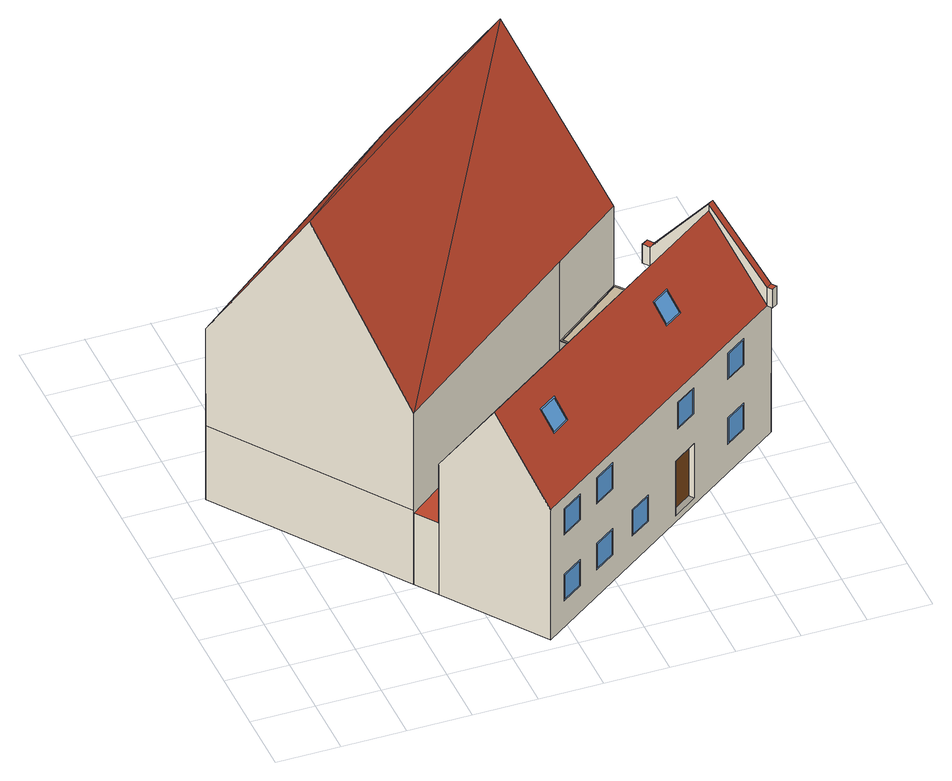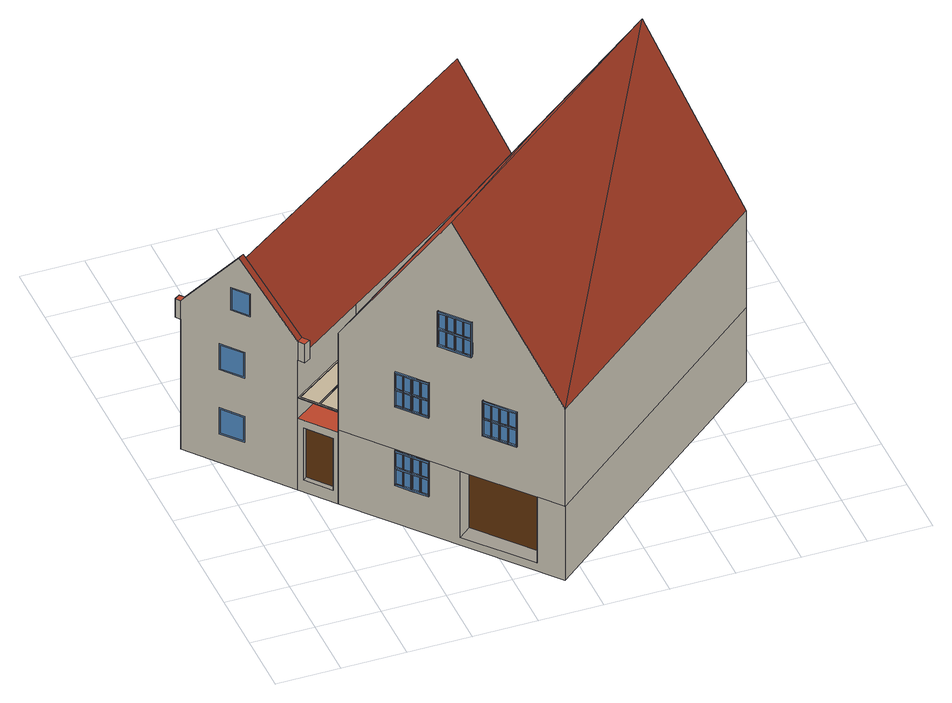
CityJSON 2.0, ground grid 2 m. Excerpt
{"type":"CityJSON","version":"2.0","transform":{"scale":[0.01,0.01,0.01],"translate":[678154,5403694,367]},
"CityObjects":{
"building1":{"type":"Building","attributes":{"measuredHeight":11.54},"geometry":[{"type":"MultiSurface","lod":"3","boundaries":[[[0,1,2]],[[3,2,1]],[[1,4,3]],[[4,5,6,3]],[[7,8,9,10,11,12,13,14],[15,16,17,18]],[[0,19,20,4,1]],[[10,9,21,22]],[[12,11,23,24]],[[2,8,19,0]],[[25,19,8,7]],[[26,20,19,25]],[[12,9,8,2,3,6,13],[27,28,29,30],[31,32,33,34],[35,36,37,38]],[[39,14,13,6,5]],[[26,39,5,4,20]],[[40,41,42,43]],[[44,45,46,47]],[[48,49,50,51]],[[52,53,54,55]],[[56,57,58,59]],[[60,41,50,61]],[[53,54,62,45]],[[63,49,42,64]],[[65,66,67,68]],[[44,45,62,58]],[[69,45,62,70]],[[70,62,54,71]],[[72,41,40,73]],[[54,42,43,55]],[[64,42,41,60]],[[61,50,49,63]],[[47,44,58,74]],[[75,76,68,65,51,48,77,78]],[[71,54,53,79]],[[74,58,57,80]],[[67,81,72,66]],[[82,83,57,56]],[[84,81,67,85]],[[81,57,58,72]],[[86,81,72,73]],[[87,66,72,88]],[[89,90,27,91]],[[92,93,94,95]],[[96,97,98,30]],[[62,58,74,99]],[[90,77,78,100,96,30,27]],[[101,102,103,104]],[[105,106,75,107]],[[42,49,50,41]],[[43,55,99,74,80,86,73,40]],[[51,40,73,65]],[[103,108,109,110]],[[47,74,99,46]],[[111,83,44,47]],[[88,72,81,84]],[[85,67,66,87]],[[89,76,68,86,80,111,47,46,52,55,43,48,77,90]],[[112,103,102,113]],[[59,58,44,114]],[[115,116,117,118]],[[119,120,121,122]],[[95,94,110,109]],[[123,92,95,124]],[[103,108,125,104]],[[124,95,117,126]],[[127,119,128,129]],[[122,119,94,130]],[[131,132,109,133]],[[134,132,135,136]],[[125,108,135,137]],[[108,135,132,109]],[[138,110,120,121]],[[139,93,128,140]],[[120,110,94,119]],[[141,105,107,97]],[[126,117,116,142]],[[137,135,132,131]],[[130,94,93,139]],[[136,135,108,143]],[[121,120,102,101]],[[104,103,110,138]],[[144,93,94,145]],[[142,116,92,123]],[[140,128,119,122]],[[146,141,105,106]],[[131,133,124,126]],[[106,146,101,121,122,140,76,75]],[[133,109,108,125]],[[147,92,116,115]],[[148,95,92,147]],[[145,94,119,127]],[[118,117,95,148]],[[129,128,93,144]],[[132,117,126,131]],[[92,93,139,123]],[[102,103,110,120]],[[143,108,109,149]],[[97,141,29,98]],[[116,92,95,117]],[[132,117,95,109]],[[110,94,130,138]],[[150,110,103,112]],[[113,102,120,151]],[[95,109,133,124]],[[93,128,119,94]],[[76,75,107,97]],[[139,123,124,133,125,104,138,130]],[[152,89,91,28]],[[28,91,27,30,98,29],[136,143,149,134],[151,150,112,113],[129,144,145,127],[118,148,147,115],[69,70,71,79],[63,64,60,61],[87,88,84,85],[82,56,59,114]],[[122,130,138,121]],[[149,109,132,134]],[[141,146,152,28,29]],[[151,120,110,150]],[[152,146,101,104,125,137,131,126,142,123,139,140,76,89]],[[114,44,83,82]],[[66,72,41,50]],[[50,66,65,51]],[[55,54,62,99]],[[79,53,45,69]],[[68,67,81,86]],[[54,42,41,62]],[[107,75,78,100]],[[46,45,53,52]],[[51,50,41,40]],[[43,42,49,48]],[[99,62,45,46]],[[73,72,66,65]],[[62,41,72,58]],[[57,83,44,58]],[[97,107,100,96]],[[80,57,83,111]],[[81,57,80,86]],[[153,154,155,156]],[[157,158,159,160]],[[161,162,163,164]],[[165,166,167,168]],[[169,170,171,172]],[[173,154,163,174]],[[166,167,175,158]],[[176,162,155,177]],[[178,179,180,181]],[[157,158,175,171]],[[182,158,175,183]],[[183,175,167,184]],[[185,154,153,186]],[[167,155,156,168]],[[177,155,154,173]],[[174,163,162,176]],[[160,157,171,187]],[[188,189,181,178,164,161,190,191]],[[184,167,166,192]],[[187,171,170,193]],[[180,194,185,179]],[[195,196,170,169]],[[197,194,180,198]],[[194,170,171,185]],[[199,194,185,186]],[[200,179,185,201]],[[202,203,15,204]],[[205,206,207,208]],[[209,210,211,18]],[[175,171,187,212]],[[203,190,191,213,209,18,15]],[[214,215,216,217]],[[218,219,188,220]],[[155,162,163,154]],[[156,168,212,187,193,199,186,153]],[[164,153,186,178]],[[216,221,222,223]],[[160,187,212,159]],[[224,196,157,160]],[[201,185,194,197]],[[198,180,179,200]],[[202,189,181,199,193,224,160,159,165,168,156,161,190,203]],[[225,216,215,226]],[[172,171,157,227]],[[228,229,230,231]],[[232,233,234,235]],[[208,207,223,222]],[[236,205,208,237]],[[216,221,238,217]],[[237,208,230,239]],[[240,232,241,242]],[[235,232,207,243]],[[244,245,222,246]],[[247,245,248,249]],[[238,221,248,250]],[[221,248,245,222]],[[251,223,233,234]],[[252,206,241,253]],[[233,223,207,232]],[[254,218,220,210]],[[239,230,229,255]],[[250,248,245,244]],[[243,207,206,252]],[[249,248,221,256]],[[234,233,215,214]],[[217,216,223,251]],[[257,206,207,258]],[[255,229,205,236]],[[253,241,232,235]],[[259,254,218,219]],[[244,246,237,239]],[[219,259,214,234,235,253,189,188]],[[246,222,221,238]],[[260,205,229,228]],[[261,208,205,260]],[[258,207,232,240]],[[231,230,208,261]],[[242,241,206,257]],[[245,230,239,244]],[[205,206,252,236]],[[215,216,223,233]],[[256,221,222,262]],[[210,254,17,211]],[[229,205,208,230]],[[245,230,208,222]],[[223,207,243,251]],[[263,223,216,225]],[[226,215,233,264]],[[208,222,246,237]],[[206,241,232,207]],[[189,188,220,210]],[[252,236,237,246,238,217,251,243]],[[265,202,204,16]],[[16,204,15,18,211,17],[249,256,262,247],[264,263,225,226],[242,257,258,240],[231,261,260,228],[182,183,184,192],[176,177,173,174],[200,201,197,198],[195,169,172,227]],[[235,243,251,234]],[[262,222,245,247]],[[254,259,265,16,17]],[[264,233,223,263]],[[265,259,214,217,238,250,244,239,255,236,252,253,189,202]],[[227,157,196,195]],[[179,185,154,163]],[[163,179,178,164]],[[168,167,175,212]],[[192,166,158,182]],[[181,180,194,199]],[[167,155,154,175]],[[220,188,191,213]],[[159,158,166,165]],[[164,163,154,153]],[[156,155,162,161]],[[212,175,158,159]],[[186,185,179,178]],[[175,154,185,171]],[[170,196,157,171]],[[210,220,213,209]],[[193,170,196,224]],[[194,170,193,199]],[[266,267,268,269]],[[270,271,272,273]],[[274,275,276,277]],[[278,279,280,281]],[[282,283,284,285]],[[286,267,276,287]],[[279,280,288,271]],[[289,275,268,290]],[[291,292,293,294]],[[270,271,288,284]],[[295,271,288,296]],[[296,288,280,297]],[[298,267,266,299]],[[280,268,269,281]],[[290,268,267,286]],[[287,276,275,289]],[[273,270,284,300]],[[301,302,294,291,277,274,303,304]],[[297,280,279,305]],[[300,284,283,306]],[[293,307,298,292]],[[308,309,283,282]],[[310,307,293,311]],[[307,283,284,298]],[[312,307,298,299]],[[313,292,298,314]],[[315,316,33,317]],[[318,319,320,321]],[[322,323,324,32]],[[288,284,300,325]],[[316,303,304,326,322,32,33]],[[327,328,329,330]],[[331,332,301,333]],[[268,275,276,267]],[[269,281,325,300,306,312,299,266]],[[277,266,299,291]],[[329,334,335,336]],[[273,300,325,272]],[[337,309,270,273]],[[314,298,307,310]],[[311,293,292,313]],[[315,302,294,312,306,337,273,272,278,281,269,274,303,316]],[[338,329,328,339]],[[285,284,270,340]],[[341,342,343,344]],[[345,346,347,348]],[[321,320,336,335]],[[349,318,321,350]],[[329,334,351,330]],[[350,321,343,352]],[[353,345,354,355]],[[348,345,320,356]],[[357,358,335,359]],[[360,358,361,362]],[[351,334,361,363]],[[334,361,358,335]],[[364,336,346,347]],[[365,319,354,366]],[[346,336,320,345]],[[367,331,333,323]],[[352,343,342,368]],[[363,361,358,357]],[[356,320,319,365]],[[362,361,334,369]],[[347,346,328,327]],[[330,329,336,364]],[[370,319,320,371]],[[368,342,318,349]],[[366,354,345,348]],[[372,367,331,332]],[[357,359,350,352]],[[332,372,327,347,348,366,302,301]],[[359,335,334,351]],[[373,318,342,341]],[[374,321,318,373]],[[371,320,345,353]],[[344,343,321,374]],[[355,354,319,370]],[[358,343,352,357]],[[318,319,365,349]],[[328,329,336,346]],[[369,334,335,375]],[[323,367,31,324]],[[342,318,321,343]],[[358,343,321,335]],[[336,320,356,364]],[[376,336,329,338]],[[339,328,346,377]],[[321,335,359,350]],[[319,354,345,320]],[[302,301,333,323]],[[365,349,350,359,351,330,364,356]],[[378,315,317,34]],[[34,317,33,32,324,31],[362,369,375,360],[377,376,338,339],[355,370,371,353],[344,374,373,341],[295,296,297,305],[289,290,286,287],[313,314,310,311],[308,282,285,340]],[[348,356,364,347]],[[375,335,358,360]],[[367,372,378,34,31]],[[377,346,336,376]],[[378,372,327,330,351,363,357,352,368,349,365,366,302,315]],[[340,270,309,308]],[[292,298,267,276]],[[276,292,291,277]],[[281,280,288,325]],[[305,279,271,295]],[[294,293,307,312]],[[280,268,267,288]],[[333,301,304,326]],[[272,271,279,278]],[[277,276,267,266]],[[269,268,275,274]],[[325,288,271,272]],[[299,298,292,291]],[[288,267,298,284]],[[283,309,270,284]],[[323,333,326,322]],[[306,283,309,337]],[[307,283,306,312]],[[22,21,24,23]],[[379,380,381,382]],[[383,384,385,386]],[[387,388,389,390]],[[391,392,393,394]],[[395,396,397,398]],[[399,380,389,400]],[[392,393,401,384]],[[402,388,381,403]],[[404,405,406,407]],[[383,384,401,397]],[[408,384,401,409]],[[409,401,393,410]],[[411,380,379,412]],[[393,381,382,394]],[[403,381,380,399]],[[400,389,388,402]],[[386,383,397,413]],[[414,415,407,404,390,387,416,417]],[[410,393,392,418]],[[413,397,396,419]],[[406,420,411,405]],[[421,422,396,395]],[[423,420,406,424]],[[420,396,397,411]],[[425,420,411,412]],[[426,405,411,427]],[[428,429,38,430]],[[431,432,433,434]],[[435,436,437,37]],[[401,397,413,438]],[[429,416,417,439,435,37,38]],[[440,441,442,443]],[[444,445,414,446]],[[381,388,389,380]],[[382,394,438,413,419,425,412,379]],[[390,379,412,404]],[[442,447,448,449]],[[386,413,438,385]],[[450,422,383,386]],[[427,411,420,423]],[[424,406,405,426]],[[428,415,407,425,419,450,386,385,391,394,382,387,416,429]],[[451,442,441,452]],[[398,397,383,453]],[[454,455,456,457]],[[458,459,460,461]],[[434,433,449,448]],[[462,431,434,463]],[[442,447,464,443]],[[463,434,456,465]],[[466,458,467,468]],[[461,458,433,469]],[[470,471,448,472]],[[473,471,474,475]],[[464,447,474,476]],[[447,474,471,448]],[[477,449,459,460]],[[478,432,467,479]],[[459,449,433,458]],[[480,444,446,436]],[[465,456,455,481]],[[476,474,471,470]],[[469,433,432,478]],[[475,474,447,482]],[[460,459,441,440]],[[443,442,449,477]],[[483,432,433,484]],[[481,455,431,462]],[[479,467,458,461]],[[485,480,444,445]],[[470,472,463,465]],[[445,485,440,460,461,479,415,414]],[[472,448,447,464]],[[486,431,455,454]],[[487,434,431,486]],[[484,433,458,466]],[[457,456,434,487]],[[468,467,432,483]],[[471,456,465,470]],[[431,432,478,462]],[[441,442,449,459]],[[482,447,448,488]],[[436,480,36,437]],[[455,431,434,456]],[[471,456,434,448]],[[449,433,469,477]],[[489,449,442,451]],[[452,441,459,490]],[[434,448,472,463]],[[432,467,458,433]],[[415,414,446,436]],[[478,462,463,472,464,443,477,469]],[[491,428,430,35]],[[35,430,38,37,437,36],[475,482,488,473],[490,489,451,452],[468,483,484,466],[457,487,486,454],[408,409,410,418],[402,403,399,400],[426,427,423,424],[421,395,398,453]],[[461,469,477,460]],[[488,448,471,473]],[[480,485,491,35,36]],[[490,459,449,489]],[[491,485,440,443,464,476,470,465,481,462,478,479,415,428]],[[453,383,422,421]],[[405,411,380,389]],[[389,405,404,390]],[[394,393,401,438]],[[418,392,384,408]],[[407,406,420,425]],[[393,381,380,401]],[[446,414,417,439]],[[385,384,392,391]],[[390,389,380,379]],[[382,381,388,387]],[[438,401,384,385]],[[412,411,405,404]],[[401,380,411,397]],[[396,422,383,397]],[[436,446,439,435]],[[419,396,422,450]],[[420,396,419,425]],[[14,39,26,25,7]],[[9,12,24,21]],[[11,10,22,23]]],"semantics":{"surfaces":[{"type":"RoofSurface","klumMaterialClass":"Ceramic","klumMaterialIndex":"D201","materialUncertainty":"0.3"},{"type":"WallSurface","klumMaterialClass":"Plaster","klumMaterialIndex":"I201","materialUncertainty":"0.3"},{"type":"WallSurface"},{"type":"WallSurface","klumMaterialClass":"Plaster","klumMaterialIndex":"I202","materialUncertainty":"0.3"},{"type":"Window","frameMaterialClass":"Plastic","frameMaterialUncertainty":"0.5","paneMaterialClass":"Glass"},{"type":"Door","klumMaterialClass":"Wood","klumMaterialIndex":"L001","materialUncertainty":"0.3"},{"type":"GroundSurface"},{"type":"OuterCeilingSurface"},{"type":"OuterFloorSurface"}],"values":[0,0,0,0,1,2,2,2,2,2,2,3,3,3,4,4,4,4,4,4,4,4,4,4,4,4,4,4,4,4,4,4,4,4,4,4,4,4,4,4,4,4,4,4,4,4,4,4,4,4,4,4,4,4,4,4,4,4,4,4,4,4,4,4,4,4,4,4,4,4,4,4,4,4,4,4,4,4,4,4,4,4,4,4,4,4,4,4,4,4,4,4,4,4,4,4,4,4,4,4,4,4,4,4,4,4,4,4,4,4,4,4,4,4,4,4,4,4,4,4,4,4,4,4,4,4,4,4,4,4,4,4,4,4,4,4,4,4,4,4,4,4,4,4,4,4,4,4,4,4,4,4,4,4,4,4,4,4,4,4,4,4,4,4,4,4,4,4,4,4,4,4,4,4,4,4,4,4,4,4,4,4,4,4,4,4,4,4,4,4,4,4,4,4,4,4,4,4,4,4,4,4,4,4,4,4,4,4,4,4,4,4,4,4,4,4,4,4,4,4,4,4,4,4,4,4,4,4,4,4,4,4,4,4,4,4,4,4,4,4,4,4,4,4,4,4,4,4,4,4,4,4,4,4,4,4,4,4,4,4,4,4,4,4,4,4,4,4,4,4,4,4,4,4,4,4,4,4,4,4,4,4,4,4,4,4,4,4,4,4,4,4,4,4,4,4,4,4,4,4,4,4,4,4,4,4,4,4,4,4,4,4,4,4,4,4,4,4,4,4,4,4,4,4,4,4,4,4,4,4,4,4,4,4,4,4,4,4,4,4,4,4,4,4,4,4,4,4,4,4,4,4,4,4,4,4,4,4,4,4,4,4,4,4,4,5,4,4,4,4,4,4,4,4,4,4,4,4,4,4,4,4,4,4,4,4,4,4,4,4,4,4,4,4,4,4,4,4,4,4,4,4,4,4,4,4,4,4,4,4,4,4,4,4,4,4,4,4,4,4,4,4,4,4,4,4,4,4,4,4,4,4,4,4,4,4,4,4,4,4,4,4,4,4,4,4,4,4,4,4,4,4,4,4,4,4,4,4,4,4,4,4,4,4,4,4,4,4,4,4,4,4,4,4,4,4,4,4,4,4,4,4,4,6,7,8]}}]},
"building2":{"type":"Building","attributes":{"measuredHeight":7.62},"children":["building2-1"],"geometry":[{"type":"MultiSurface","lod":"3","boundaries":[[[492,493,494,495]],[[496,497,493,492]],[[498,499,500,501],[502,503,504,505],[506,507,508,509]],[[501,500,510,511,512]],[[513,514,515,516]],[[517,518,519,520]],[[521,515,514,522]],[[516,519,518,513]],[[523,14,495,494],[524,525,526,527]],[[14,39,492,495]],[[525,524,528,529]],[[527,526,530,531]],[[39,26,496,492]],[[26,532,497,496]],[[511,510,533,494,493]],[[532,534,498,501,512,497]],[[511,493,497,512]],[[535,536,537,538]],[[539,540,541,542]],[[543,523,494,533,514,513,518,544],[545,546,547,548],[549,550,551,552],[553,554,555,556]],[[543,544,499,498,534],[557,558,559,560],[535,540,539,536],[561,562,563,564],[565,566,567,568],[569,570,571,572],[573,574,575,576],[577,578,579,580],[581,582,583,584],[585,586,587,588]],[[510,500,516,515]],[[519,499,589,520]],[[520,589,590,517]],[[500,499,519,516]],[[510,515,521,591]],[[522,592,591,521]],[[514,533,592,522]],[[544,518,517,590]],[[593,594,595,596]],[[545,548,547,546],[594,593,596,595]],[[597,598,599,600]],[[552,551,550,549],[598,597,600,599]],[[601,602,603,604]],[[584,583,582,581],[602,601,604,603]],[[605,606,607,608]],[[575,574,573,576],[606,605,608,607]],[[609,610,611,612]],[[579,578,577,580],[610,609,612,611]],[[613,614,615,616]],[[556,555,554,553],[614,613,616,615]],[[617,618,619,620]],[[588,587,586,585],[618,617,620,619]],[[621,622,623,624]],[[568,567,566,565],[622,621,624,623]],[[625,626,627,628]],[[557,560,559,558],[626,625,628,627]],[[629,630,631,632]],[[563,562,561,564],[630,629,632,631]],[[633,634,635,636]],[[572,571,570,569],[634,633,636,635]],[[637,638,639,640]],[[505,504,503,502],[638,637,640,639]],[[538,537,542,541]],[[531,530,529,528]],[[641,642,643,644]],[[509,508,507,506],[642,641,644,643]],[[534,532,26,39,14,523,543]],[[526,525,529,530]],[[499,544,590,589]],[[533,510,591,592]],[[524,527,531,528]],[[540,535,538,541]],[[536,539,542,537]]],"semantics":{"surfaces":[{"type":"RoofSurface"},{"type":"RoofSurface","klumMaterialClass":"Ceramic","klumMaterialIndex":"D201","materialUncertainty":"0.3"},{"type":"WallSurface","klumMaterialClass":"Plaster","klumMaterialIndex":"I201","materialUncertainty":"0.3"},{"type":"WallSurface"},{"type":"WallSurface","klumMaterialClass":"Plaster","klumMaterialIndex":"I201"},{"type":"Window","frameKlumMaterialClass":"Wood","frameKlumMaterialIndex":"L001","paneMaterialClass":"Glass"},{"type":"Window","frameKlumMaterialClass":"Wood","frameKlumMaterialIndex":"L001","frameMaterialUncertainty":"0.5","paneMaterialClass":"Glass"},{"type":"Door","klumMaterialClass":"Wood","klumMaterialIndex":"L001","materialUncertainty":"0.3"},{"type":"Door","klumMaterialClass":"Wood","klumMaterialIndex":"L001"},{"type":"GroundSurface"},{"type":"OuterCeilingSurface"},{"type":"OuterFloorSurface"}],"values":[0,0,1,1,1,1,1,1,2,3,3,3,3,3,3,3,3,3,3,4,4,4,4,4,4,4,4,4,4,5,5,5,5,5,5,5,5,5,5,5,5,5,5,5,5,5,5,5,5,5,5,6,6,7,8,6,6,9,10,10,10,11,11,11]}}]},
"building2-1":{"type":"BuildingInstallation","attributes":{"frameMaterialClass":"Metal","paneMaterialClass":"Glass","relationToConstruction":"outside"},"parents":["building2"],"geometry":[{"type":"MultiSurface","lod":"3","boundaries":[[[645,646,647,648]],[[649,650,651,652],[653,654,655,646,645,648,647,656]],[[653,656,655,654]],[[657,658,659,660]],[[647,646,660,657]],[[655,656,658,659]],[[661,662,663,664],[665,666,658,657,667,668,660,659]],[[651,650,661,664]],[[652,651,664,663]],[[649,652,663,662]],[[654,653,666,665]],[[655,654,665,659]],[[645,646,660,668]],[[648,645,668,667]],[[647,648,667,657]],[[653,656,658,666]],[[647,646,655,656]],[[650,649,662,661]]]}]}
},
"vertices":[
[53,993,654],[257,705,1192],[862,1655,654],[1098,1376,1192],[462,417,654],[1099,914,654],[1334,1096,654],[862,1655,38],[862,1655,305],[920,1587,305],[920,1587,67],[1080,1398,67],[1080,1398,305],[1334,1096,305],[1334,1096,38],[1217,1235,299],[1146,1319,299],[1146,1319,173],[1217,1235,173],[53,993,305],[462,417,305],[880,1554,305],[880,1554,67],[1040,1364,67],[1040,1364,305],[53,993,38],[462,417,38],[1217,1235,582],[1146,1319,582],[1146,1319,457],[1217,1235,457],[963,1536,459],[1034,1451,459],[1034,1451,584],[963,1536,584],[1057,1425,853],[1057,1425,727],[1128,1341,727],[1128,1341,853],[1099,914,38],[1193,1250,517],[1197,1252,517],[1213,1233,517],[1210,1230,517],[1196,1253,577],[1197,1252,577],[1193,1250,577],[1192,1251,577],[1210,1230,462],[1213,1233,462],[1197,1252,462],[1193,1250,462],[1210,1230,577],[1213,1233,577],[1213,1233,522],[1210,1230,522],[1183,1276,522],[1179,1273,522],[1196,1253,522],[1199,1256,522],[1200,1255,517],[1200,1255,462],[1197,1252,522],[1216,1236,462],[1216,1236,517],[1192,1251,462],[1196,1253,462],[1179,1273,462],[1176,1270,462],[1200,1255,577],[1200,1255,522],[1216,1236,522],[1196,1253,517],[1192,1251,517],[1192,1251,522],[1172,1268,461],[1175,1271,462],[1211,1229,462],[1207,1226,461],[1216,1236,577],[1176,1270,522],[1179,1273,517],[1183,1276,577],[1179,1273,577],[1183,1276,517],[1183,1276,462],[1176,1270,517],[1199,1256,462],[1199,1256,517],[1175,1271,582],[1211,1229,582],[1182,1277,582],[1178,1275,522],[1178,1275,517],[1161,1294,517],[1161,1294,522],[1211,1229,457],[1175,1271,457],[1182,1277,457],[1193,1250,522],[1207,1226,457],[1141,1312,462],[1144,1315,462],[1144,1315,517],[1141,1312,517],[1136,1310,457],[1136,1310,461],[1172,1268,457],[1144,1315,522],[1160,1296,522],[1160,1296,517],[1176,1270,577],[1147,1318,517],[1147,1318,462],[1199,1256,577],[1181,1278,577],[1178,1275,577],[1161,1294,577],[1165,1297,577],[1161,1294,462],[1160,1296,462],[1157,1293,462],[1158,1292,462],[1174,1272,522],[1158,1292,522],[1141,1312,522],[1158,1292,577],[1165,1297,462],[1178,1275,462],[1181,1278,462],[1158,1292,517],[1157,1293,577],[1160,1296,577],[1157,1293,522],[1164,1298,577],[1144,1315,577],[1147,1318,577],[1141,1312,577],[1157,1293,517],[1174,1272,517],[1174,1272,462],[1140,1313,457],[1174,1272,577],[1147,1318,522],[1181,1278,517],[1165,1297,517],[1140,1313,462],[1181,1278,522],[1165,1297,522],[1164,1298,522],[1164,1298,517],[1164,1298,462],[1140,1313,582],[1193,1250,233],[1197,1252,233],[1213,1233,233],[1210,1230,233],[1196,1253,293],[1197,1252,293],[1193,1250,293],[1192,1251,293],[1210,1230,179],[1213,1233,179],[1197,1252,179],[1193,1250,179],[1210,1230,293],[1213,1233,293],[1213,1233,239],[1210,1230,239],[1183,1276,239],[1179,1273,239],[1196,1253,239],[1199,1256,239],[1200,1255,233],[1200,1255,179],[1197,1252,239],[1216,1236,179],[1216,1236,233],[1192,1251,179],[1196,1253,179],[1179,1273,179],[1176,1270,179],[1200,1255,293],[1200,1255,239],[1216,1236,239],[1196,1253,233],[1192,1251,233],[1192,1251,239],[1172,1268,178],[1175,1271,179],[1211,1229,179],[1207,1226,178],[1216,1236,293],[1176,1270,239],[1179,1273,233],[1183,1276,293],[1179,1273,293],[1183,1276,233],[1183,1276,179],[1176,1270,233],[1199,1256,179],[1199,1256,233],[1175,1271,299],[1211,1229,299],[1182,1277,299],[1178,1275,239],[1178,1275,233],[1161,1294,233],[1161,1294,239],[1211,1229,173],[1175,1271,173],[1182,1277,173],[1193,1250,239],[1207,1226,173],[1141,1312,179],[1144,1315,179],[1144,1315,233],[1141,1312,233],[1136,1310,173],[1136,1310,178],[1172,1268,173],[1144,1315,239],[1160,1296,239],[1160,1296,233],[1176,1270,293],[1147,1318,233],[1147,1318,179],[1199,1256,293],[1181,1278,293],[1178,1275,293],[1161,1294,293],[1165,1297,293],[1161,1294,179],[1160,1296,179],[1157,1293,179],[1158,1292,179],[1174,1272,239],[1158,1292,239],[1141,1312,239],[1158,1292,293],[1165,1297,179],[1178,1275,179],[1181,1278,179],[1158,1292,233],[1157,1293,293],[1160,1296,293],[1157,1293,239],[1164,1298,293],[1144,1315,293],[1147,1318,293],[1141,1312,293],[1157,1293,233],[1174,1272,233],[1174,1272,179],[1140,1313,173],[1174,1272,293],[1147,1318,239],[1181,1278,233],[1165,1297,233],[1140,1313,179],[1181,1278,239],[1165,1297,239],[1164,1298,239],[1164,1298,233],[1164,1298,179],[1140,1313,299],[1010,1466,519],[1014,1469,519],[1030,1450,519],[1027,1447,519],[1013,1470,578],[1014,1469,578],[1010,1466,578],[1009,1467,578],[1027,1447,464],[1030,1450,464],[1014,1469,464],[1010,1466,464],[1027,1447,578],[1030,1450,578],[1030,1450,524],[1027,1447,524],[1000,1492,524],[996,1489,524],[1013,1470,524],[1016,1473,524],[1017,1472,519],[1017,1472,464],[1014,1469,524],[1033,1453,464],[1033,1453,519],[1009,1467,464],[1013,1470,464],[996,1489,464],[993,1487,464],[1017,1472,578],[1017,1472,524],[1033,1453,524],[1013,1470,519],[1009,1467,519],[1009,1467,524],[989,1485,463],[992,1488,464],[1028,1446,464],[1024,1443,463],[1033,1453,578],[993,1487,524],[996,1489,519],[1000,1492,578],[996,1489,578],[1000,1492,519],[1000,1492,464],[993,1487,519],[1016,1473,464],[1016,1473,519],[992,1488,584],[1028,1446,584],[999,1493,584],[995,1492,524],[995,1492,519],[978,1511,519],[978,1511,524],[1028,1446,459],[992,1488,459],[999,1493,459],[1010,1466,524],[1024,1443,459],[958,1529,464],[961,1532,464],[961,1532,519],[958,1529,519],[953,1527,459],[953,1527,463],[989,1485,459],[961,1532,524],[977,1512,524],[977,1512,519],[993,1487,578],[964,1534,519],[964,1534,464],[1016,1473,578],[998,1495,578],[995,1492,578],[978,1511,578],[982,1514,578],[978,1511,464],[977,1512,464],[974,1509,464],[975,1508,464],[991,1489,524],[975,1508,524],[958,1529,524],[975,1508,578],[982,1514,464],[995,1492,464],[998,1495,464],[975,1508,519],[974,1509,578],[977,1512,578],[974,1509,524],[981,1515,578],[961,1532,578],[964,1534,578],[958,1529,578],[974,1509,519],[991,1489,519],[991,1489,464],[957,1530,459],[991,1489,578],[964,1534,524],[998,1495,519],[982,1514,519],[957,1530,464],[998,1495,524],[982,1514,524],[981,1515,524],[981,1515,519],[981,1515,464],[957,1530,584],[1104,1356,787],[1107,1358,787],[1123,1339,787],[1120,1336,787],[1106,1360,847],[1107,1358,847],[1104,1356,847],[1103,1357,847],[1120,1336,733],[1123,1339,733],[1107,1358,733],[1104,1356,733],[1120,1336,847],[1123,1339,847],[1123,1339,793],[1120,1336,793],[1093,1382,793],[1090,1379,793],[1106,1360,793],[1109,1362,793],[1110,1361,787],[1110,1361,733],[1107,1358,793],[1127,1342,733],[1127,1342,787],[1103,1357,733],[1106,1360,733],[1090,1379,733],[1086,1376,733],[1110,1361,847],[1110,1361,793],[1127,1342,793],[1106,1360,787],[1103,1357,787],[1103,1357,793],[1082,1374,732],[1085,1377,733],[1121,1335,733],[1117,1332,732],[1127,1342,847],[1086,1376,793],[1090,1379,787],[1093,1382,847],[1090,1379,847],[1093,1382,787],[1093,1382,733],[1086,1376,787],[1109,1362,733],[1109,1362,787],[1085,1377,853],[1121,1335,853],[1092,1383,853],[1088,1381,793],[1088,1381,787],[1072,1401,787],[1072,1401,793],[1121,1335,727],[1085,1377,727],[1092,1383,727],[1104,1356,793],[1117,1332,727],[1051,1418,733],[1054,1421,733],[1054,1421,787],[1051,1418,787],[1046,1416,727],[1046,1416,732],[1082,1374,727],[1054,1421,793],[1071,1402,793],[1071,1402,787],[1086,1376,847],[1058,1424,787],[1058,1424,733],[1109,1362,847],[1091,1384,847],[1088,1381,847],[1072,1401,847],[1075,1403,847],[1072,1401,733],[1071,1402,733],[1067,1399,733],[1068,1398,733],[1085,1378,793],[1068,1398,793],[1051,1418,793],[1068,1398,847],[1075,1403,733],[1088,1381,733],[1091,1384,733],[1068,1398,787],[1067,1399,847],[1071,1402,847],[1067,1399,793],[1074,1405,847],[1054,1421,847],[1058,1424,847],[1051,1418,847],[1067,1399,787],[1085,1378,787],[1085,1378,733],[1050,1419,727],[1085,1378,847],[1058,1424,793],[1091,1384,787],[1075,1403,787],[1050,1419,733],[1091,1384,793],[1075,1403,793],[1074,1405,793],[1074,1405,787],[1074,1405,733],[1050,1419,853],
[1099,914,296],[1173,819,296],[1418,994,296],[1334,1096,296],[462,417,296],[511,349,296],[731,40,506],[1642,688,506],[1521,834,777],[621,194,777],[807,208,638],[780,246,705],[838,288,705],[865,250,638],[1282,547,640],[1255,585,707],[1313,627,707],[1340,589,640],[1399,980,506],[1173,819,506],[511,349,506],[1538,847,800],[1418,994,573],[1399,980,573],[1521,834,800],[1669,685,573],[1658,700,573],[1642,688,573],[1653,674,573],[1384,1001,573],[1404,1014,573],[1418,994,38],[1405,1009,81],[1405,1009,268],[1344,1084,268],[1344,1084,81],[1393,999,81],[1393,999,268],[1332,1074,268],[1332,1074,81],[511,349,38],[1418,994,506],[731,40,38],[1336,471,61],[1336,471,257],[1325,487,257],[1325,487,61],[1257,414,257],[1257,414,61],[1245,430,61],[1245,430,257],[1658,700,38],[1658,700,506],[1516,875,603],[1556,826,603],[1556,826,685],[1516,875,685],[1579,797,374],[1579,797,468],[1527,861,468],[1527,861,374],[1579,797,142],[1579,797,237],[1527,861,237],[1527,861,142],[855,128,370],[788,80,370],[788,80,465],[855,128,465],[926,179,465],[993,227,465],[993,227,370],[926,179,370],[788,80,133],[788,80,228],[855,128,228],[855,128,133],[926,179,133],[926,179,228],[993,227,228],[993,227,133],[1075,285,229],[1142,332,229],[1142,332,134],[1075,285,134],[1265,420,462],[1332,467,462],[1332,467,368],[1265,420,368],[1476,571,374],[1476,571,469],[1543,618,469],[1543,618,374],[1476,571,141],[1476,571,236],[1543,618,236],[1543,618,141],[1653,674,506],[1669,685,506],[1384,1001,506],[1404,1014,506],[1518,872,681],[1553,829,681],[1553,829,607],[1518,872,607],[1530,857,463],[1576,801,463],[1576,801,378],[1530,857,378],[1539,615,464],[1481,573,464],[1481,573,379],[1539,615,379],[1138,329,224],[1079,288,224],[1079,288,139],[1138,329,139],[1327,464,457],[1269,423,457],[1269,423,372],[1327,464,372],[1530,857,231],[1576,801,231],[1576,801,147],[1530,857,147],[1539,615,231],[1481,573,231],[1481,573,146],[1539,615,146],[851,125,222],[792,83,222],[792,83,138],[851,125,138],[851,125,459],[792,83,459],[792,83,375],[851,125,375],[989,224,459],[930,182,459],[930,182,375],[989,224,375],[989,224,222],[930,182,222],[930,182,138],[989,224,138],[836,283,701],[785,246,701],[809,212,642],[860,249,642],[1311,622,703],[1260,586,703],[1284,552,644],[1335,589,644],
[1108,912,371],[1139,874,371],[1368,1045,371],[1333,1088,371],[1099,914,371],[1173,819,371],[1418,994,371],[1334,1096,371],[1409,995,371],[1174,828,371],[1141,870,371],[1371,1041,371],[1368,1045,369],[1371,1041,369],[1141,870,369],[1139,874,369],[1173,819,369],[1099,914,369],[1334,1096,369],[1418,994,369],[1174,828,369],[1409,995,369],[1333,1088,369],[1108,912,369]
]}
